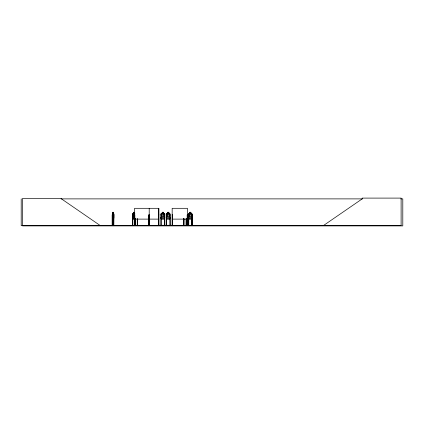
<?xml version="1.0" encoding="UTF-8"?>
<svg xmlns="http://www.w3.org/2000/svg" width="424" height="424" viewBox="0 0 424 424"><rect width="100%" height="100%" fill="white"/><g stroke="black" fill="none" stroke-linecap="round" stroke-linejoin="round"><path stroke-width="0.64" d="M156.498 225.473L160.553 225.457M113.325 213.59L113.876 214.056L113.876 217.629L113.664 218.948L112.461 218.948L112.344 214.062L112.514 213.632L113.69 213.632M110.33 225.642L115.662 225.648L110.341 225.674M110.33 225.473L115.651 225.473M132.845 225.669L132.823 214.873L132.479 214.873L132.474 225.674M170.724 225.473L173.612 225.457M182.177 225.473L192.872 225.473M192.146 217.623L191.722 218.906L188.812 218.906M191.754 218.948L192.199 217.629M112.323 225.674L112.302 214.062L112.858 213.59M164.846 217.629L164.39 218.948L161.268 218.948L160.855 217.629M170.247 217.629L169.791 218.948L166.669 218.948L166.261 217.629L166.303 214.083L166.685 213.59L167.591 213.59L167.591 212.26L168.916 212.26L168.874 213.632L169.536 214.078L169.536 216.558L168.874 217.623L167.634 217.623L166.966 216.558L166.966 214.078L167.634 213.632L167.634 212.302L168.874 212.302M187.541 225.648L187.546 214.873L187.191 214.873L187.159 225.674M188.775 225.669L188.775 214.873L188.383 214.873M137.297 218.773L137.217 225.457M160.754 225.642L160.791 225.282M133.502 213.59L132.876 213.59L132.601 214.062L132.627 225.674L132.717 218.683M132.908 213.59L132.627 214.083L132.871 218.948L134.435 218.948M188.41 225.674L188.394 214.062L188.807 213.59L189.671 213.59M188.404 214.062L188.828 213.632L191.738 213.632M160.903 214.083L161.3 213.632L164.358 213.632L164.798 214.078L164.841 225.674M323.268 225.674L362.191 198.888L362.191 198.098L401.109 198.098L401.109 225.674L21.2 225.674L21.2 198.888M130.937 225.648L136.724 225.648M60.992 198.888L362.393 198.888M400.812 198.888L402.8 198.888L402.8 225.902L22.567 225.902L22.567 198.379L61.491 198.379L61.491 198.888L100.409 225.674M112.832 212.302L113.351 212.302M133.502 212.302L134.344 212.302M162.228 212.302L163.473 212.302L163.473 213.632L164.136 214.078L164.136 216.558L163.473 217.623L162.228 217.623L161.565 216.558L161.565 214.078L162.228 213.632L162.185 212.26L163.516 212.26L163.516 213.59L164.374 213.59L164.846 214.056M189.698 212.302L190.895 212.302M162.185 213.59L161.279 213.59L160.855 214.062L160.876 225.674M168.916 213.59L169.78 213.59L170.247 214.056L170.3 225.648M190.922 213.59L191.754 213.59L192.199 214.056L192.199 225.674M132.892 213.632L134.89 213.632M169.759 213.632L166.701 213.632L166.303 214.083L166.277 225.674M113.818 214.873L113.664 225.674M149.206 214.873L148.856 214.873L148.824 225.674M158.454 214.873L158.91 214.873M160.834 214.873L161.2 214.873L161.242 225.674M164.798 214.873L164.433 214.873L164.39 225.674M166.234 214.873L166.6 214.873L166.643 225.674M170.204 214.873L169.839 214.873L169.881 225.674M172.165 214.873L172.526 214.873L172.552 225.674M192.199 214.873L191.807 214.873L191.802 225.653M132.601 217.629L132.903 218.948M134.344 217.623L133.534 217.623L133.099 216.558L133.534 212.302M188.394 217.629L188.797 218.948L191.765 218.948M112.477 218.906L113.69 218.906M132.892 218.906L134.424 218.906M164.358 218.906L161.3 218.906L160.903 217.623M169.759 218.906L166.701 218.906L166.303 217.623M134.578 219.113L158.91 219.113M172.165 219.113L187.45 219.113M112.471 225.282L112.148 225.674L112.164 214.873L112.434 214.873L112.45 225.674M113.515 225.282L113.855 225.282M132.86 225.282L132.452 225.282L132.452 225.674M134.445 225.282L135.214 225.282L135.208 225.674L135.182 218.683M137.254 225.282L137.705 225.282L137.705 225.674M148.824 225.282L149.237 225.282M172.557 225.282L158.412 225.282L158.412 225.674M183.571 225.282L184 225.282L183.995 225.674M186.12 225.282L186.549 225.282L186.544 225.674M187.159 225.282L187.583 225.282M188.818 225.282L188.346 225.282L188.346 225.674M191.77 225.282L192.242 225.282M136.692 225.451L130.958 225.457L136.687 225.674M147.7 225.473L150.706 225.642M161.242 225.393L164.39 225.393M166.643 225.393L169.796 225.393M158.984 225.457L158.91 208.306L134.578 208.306L134.546 225.674M186.094 225.451L186.157 218.683M186.231 225.648L186.253 218.683M134.779 214.078L134.344 213.632L134.376 212.26L133.47 212.26L133.502 213.632M113.659 213.59L113.86 214.078M192.146 214.078L192.104 225.674M191.855 214.873L191.908 225.674M189.714 212.302L189.714 213.632M188.733 214.873L188.68 225.674M188.479 225.282L188.473 225.674M187.403 225.282L187.387 225.674L187.45 208.306L172.165 208.306L172.181 225.674M187.291 214.873L187.291 225.674M186.512 218.683L186.512 225.674M186.412 218.683L186.353 225.674M186.3 225.282L186.316 225.674M183.968 218.683L183.894 225.674M183.868 218.683L183.868 225.674M183.709 218.683L183.709 225.674M183.624 225.282L183.677 225.674M183.608 218.683L183.608 225.674M172.425 214.873L172.451 225.674M172.377 225.282L172.335 225.674M172.266 214.873L172.266 225.674M171.545 225.34L171.545 225.674M170.162 225.282L170.162 225.674M169.796 225.282L169.796 225.674M166.558 225.282L166.558 225.674M166.192 225.282L166.192 225.674M164.756 225.282L164.756 225.674M164.475 225.282L164.475 225.674M161.157 225.282L161.157 225.674M159.615 225.34L159.615 225.674M158.868 225.282L158.825 225.674M158.64 225.282L158.618 225.674L158.597 214.873M158.454 208.306L158.454 225.674M149.206 208.306L149.19 225.674M149.1 214.873L149.126 225.674M149.004 225.282L149.041 225.674M148.957 214.873L148.93 225.674M137.662 218.773L137.662 225.674M137.339 225.282L137.339 225.674M135.076 218.683L135.076 225.674M134.943 218.683L135.002 225.674M134.917 225.282L134.917 225.674M134.811 225.674L134.821 214.873L134.472 214.873L134.466 225.674M134.715 214.873L134.747 225.674M134.657 225.282L134.636 225.674M134.313 212.302L134.313 213.632M132.744 225.282L132.744 225.674M113.844 225.282L113.833 225.674L113.818 214.078M113.632 225.282L113.632 225.674M113.547 217.411L113.531 225.674M112.874 212.302L112.62 216.558L112.874 217.623L113.351 217.623L113.606 214.078L113.325 212.26L112.816 212.26L112.832 213.632M112.349 225.282L112.328 225.674M191.51 216.558L190.88 217.623L189.698 217.623L189.067 216.558L189.067 214.078L189.698 213.632L189.671 212.26L190.933 212.26L190.895 213.632L191.51 214.078L191.51 216.558M113.266 212.525L112.959 212.97L113.266 212.525M134.201 212.525L133.677 212.525L133.677 212.97L134.201 212.97L134.201 212.525M163.251 212.525L162.45 212.525L162.45 212.97L163.251 212.97L163.251 212.525M168.651 212.525L167.856 212.525L167.856 212.97L168.651 212.97L168.651 212.525M190.668 212.525L189.91 212.525L189.91 212.97L190.668 212.97L190.668 212.525M113.351 214.078L112.874 214.078L112.874 216.558L113.351 216.558L113.351 214.078M134.344 214.078L133.534 214.078L133.534 216.558L134.344 216.558L134.344 214.078M163.473 214.078L162.228 214.078L162.228 216.558L163.473 216.558L163.473 214.078M168.874 214.078L167.634 214.078L167.634 216.558L168.874 216.558L168.874 214.078M190.88 214.078L189.698 214.078L189.698 216.558L190.88 216.558L190.88 214.078"/></g></svg>
